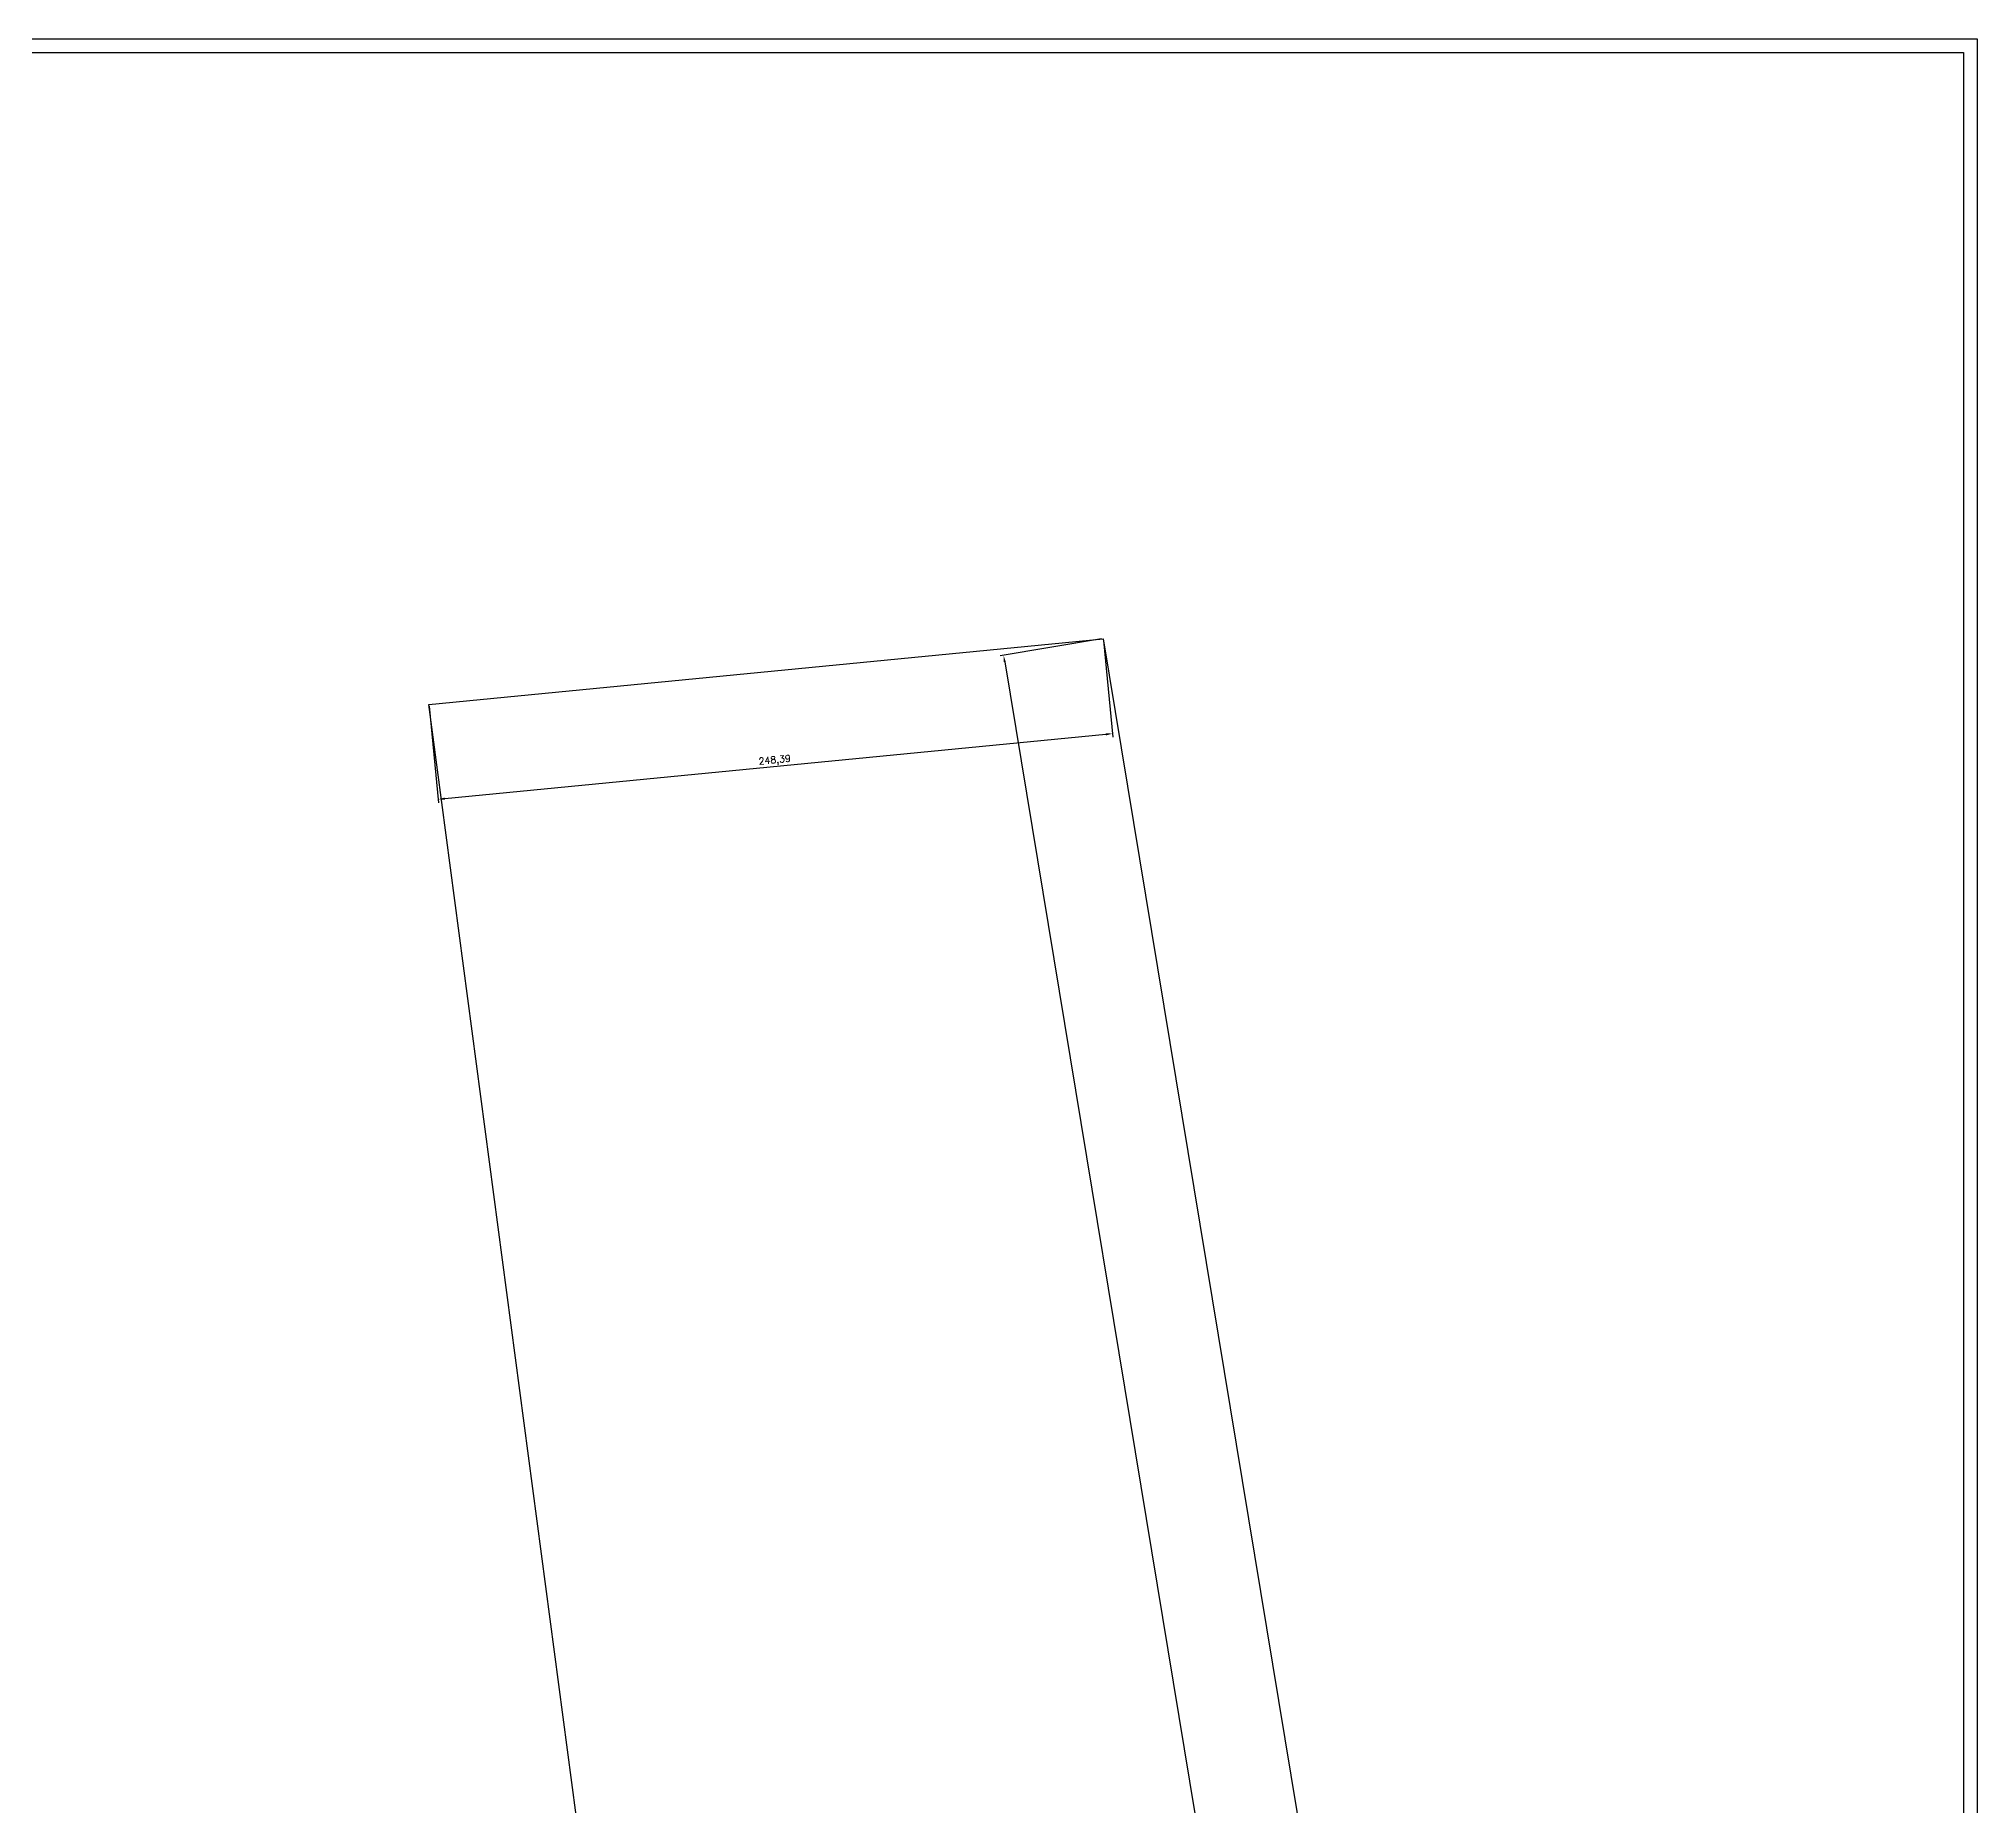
# Model space of a CAD drawing. Extents: x 24214 to 26635, y 31988 to 38688.
# Drawn here: x 25923 to 26634, y 32940 to 33588 of the extents above; entities that cross this region are included whole.
import ezdxf

# ---------------------------------------------------------------- set-up
doc = ezdxf.new("R2010")
doc.units = 0
doc.header["$MEASUREMENT"] = 0
doc.header["$PDMODE"] = 3
doc.header["$PDSIZE"] = -3
doc.layers.add('Leica_3DDisto_2D', color=5, linetype='Continuous')
doc.styles.get("Standard").update_dxf_attribs({"font": 'simplex'})
doc.dimstyles.new('ISO-25', dxfattribs={"dimtxt": 2.5, "dimasz": 2.5, "dimexe": 1.25, "dimexo": 0.625, "dimtad": 1, "dimtxsty": 'Standard', "dimcen": 2.5, "dimadec": 0, "dimazin": 0, "dimtfac": 1, "dimtmove": 0, "dimatfit": 3, "dimfxl": 1, "dimarcsym": 0})

# ---------------------------------------------------------------- blocks, each defined once
blk = doc.blocks.new('A$C6AA29D1F')
at = {"color": 3, "linetype": 'ByBlock'}
blk.add_line((42.1, 30.9), (0, 1240.42), dxfattribs=at)
at = {"layer": 'Leica_3DDisto_2D', "color": 3}
for p, q in [((0, 1240.42), (248.39, 1240.42)), ((248.39, 1240.42), (331.21, 0))]:
    blk.add_line(p, q, dxfattribs=at)
blk = doc.blocks.new('*D381')
at = {"color": 0, "linetype": 'ByBlock', "lineweight": -2, "ltscale": 5, "transparency": 33554636}
for p, q in [((26313.07, 33368.27), (26275.88, 33362.13)), ((26277.52, 33359.86), (26479.31, 32138.23)), ((26515.67, 32141.71), (26478.48, 32135.56))]:
    blk.add_line(p, q, dxfattribs=at)
at = {"color": 0, "transparency": 33554636}
for points in [[(26277.93, 33359.93), (26277.11, 33359.8), (26277.11, 33362.33)], [(26478.9, 32138.17), (26479.72, 32138.3), (26479.72, 32135.77)]]:
    blk.add_solid(points, dxfattribs=at)
at = {"layer": 'Defpoints', "color": 0, "transparency": 33554636}
for p in [(26313.68, 33368.37), (26516.29, 32141.81), (26479.72, 32135.77)]:
    blk.add_point(p, dxfattribs=at)
at = {"color": 0, "transparency": 33554636, "insert": (26380.5, 32749.39), "char_height": 2.5, "attachment_point": 5, "rotation": 279.37933}
blk.add_mtext('1243,18', dxfattribs=at)
blk = doc.blocks.new('*D383')
at = {"color": 0, "linetype": 'ByBlock', "lineweight": -2, "ltscale": 5, "transparency": 33554636}
for p, q in [((26313.74, 33367.75), (26317.19, 33332.32)), ((26066.52, 33343.68), (26069.97, 33308.26)), ((26072.34, 33309.75), (26314.58, 33333.32))]:
    blk.add_line(p, q, dxfattribs=at)
at = {"color": 0, "transparency": 33554636}
for points in [[(26314.62, 33332.91), (26314.54, 33333.74), (26317.07, 33333.57)], [(26072.3, 33310.16), (26072.38, 33309.33), (26069.85, 33309.5)]]:
    blk.add_solid(points, dxfattribs=at)
at = {"layer": 'Defpoints', "color": 0, "transparency": 33554636}
for p in [(26313.68, 33368.37), (26066.46, 33344.31), (26317.07, 33333.57)]:
    blk.add_point(p, dxfattribs=at)
at = {"color": 0, "transparency": 33554636, "insert": (26193.26, 33323.64), "char_height": 2.5, "attachment_point": 5, "rotation": 5.55949}
blk.add_mtext('248,39', dxfattribs=at)

msp = doc.modelspace()

# ---------------------------------------------------------------- linework, layer by layer
at = {"linetype": 'ByBlock', "transparency": 33554636}
for points in [[(24214.00506, 33588.22587), (26634.00506, 33588.22587), (26634.00506, 31988.22587), (24214.00506, 31988.22587)], [(24219.00506, 33583.22587), (26629.00506, 33583.22587), (26629.00506, 31993.22587), (24219.00506, 31993.22587)]]:
    msp.add_lwpolyline(points, close=True, dxfattribs=at)

# ---------------------------------------------------------------- block references
at = {"linetype": 'ByBlock', "transparency": 33554636, "rotation": 5.559489995585139}
msp.add_blockref('A$C6AA29D1F', (26186.6334, 32109.72128), dxfattribs=at)

# ---------------------------------------------------------------- dimensions: what is measured, and where the dimension line sits
at = {"color": 1, "linetype": 'ByBlock', "ltscale": 5, "transparency": 33554636}
for p1, p2, distance, picture, middle in [((26066.46248, 33344.30652), (26313.68409, 33368.37035), -34.96788, '*D383', (26193.25623, 33323.63819)), ((26313.68409, 33368.37035), (26516.28544, 32141.80864), -37.06475, '*D381', (26380.50038, 32749.39343))]:
    dim = msp.add_aligned_dim(p1=p1, p2=p2, distance=distance, dimstyle='ISO-25', dxfattribs=at)
    dim.commit()
    dim.dimension.update_dxf_attribs({"geometry": picture, "text_midpoint": middle})

doc.saveas('drawing.dxf')
